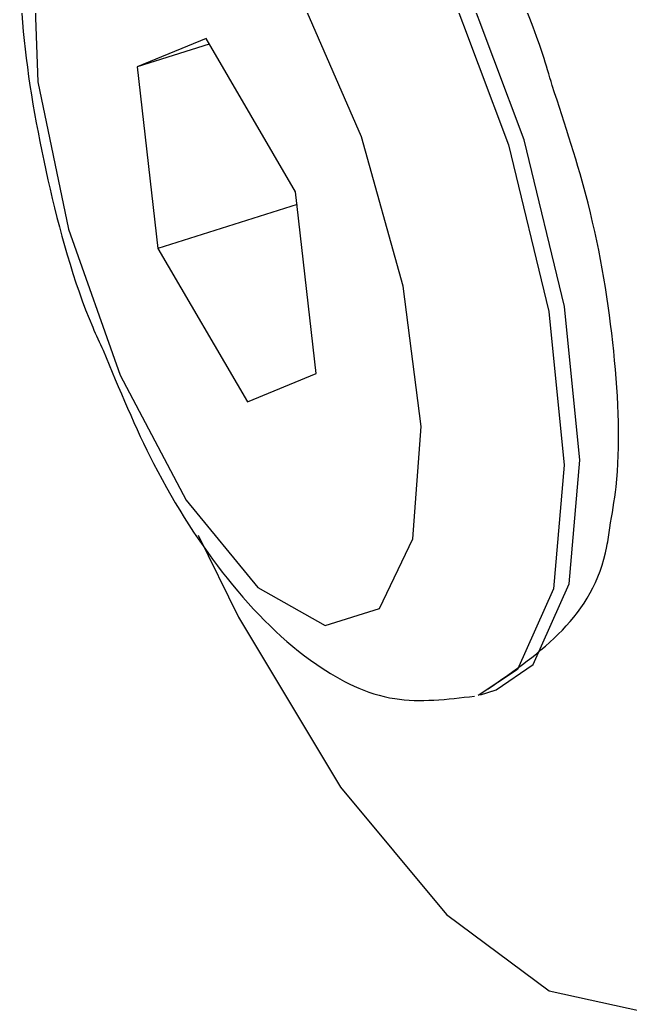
# Model space of a CAD drawing. Header units: millimetres. Extents: x 15 to 1184, y 5 to 836.
# Drawn here: x 771.59 to 775.05, y 663.25 to 668.87 of the extents above; entities that cross this region are included whole.
import ezdxf

# ---------------------------------------------------------------- set-up
doc = ezdxf.new("R2010")
doc.units = ezdxf.units.MM
doc.layers.get('0').update_dxf_attribs({"lineweight": 18})

msp = doc.modelspace()

# ---------------------------------------------------------------- linework, layer by layer
at = {"color": 7, "linetype": 'Continuous', "lineweight": 25}
for p, q in [((772.6431, 668.7644), (772.2527, 668.6043)), ((773.1505, 667.8949), (772.6431, 668.7644)), ((772.661, 668.7336), (772.2527, 668.6043)), ((772.2527, 668.6043), (772.3699, 667.5746)), ((773.2677, 666.8652), (773.1505, 667.8949)), ((773.1585, 667.8245), (772.3699, 667.5746)), ((772.3699, 667.5746), (772.8773, 666.7051)), ((772.8773, 666.7051), (773.2677, 666.8652)), ((774.1988, 665.0435), (774.2876, 665.0717)), ((774.2644, 665.0651), (774.2876, 665.0717))]:
    msp.add_line(p, q, dxfattribs=at)
for points in [[(774.7001, 665.6725), (774.7617, 666.3744), (774.6738, 667.245), (774.4459, 668.19), (774.1026, 669.107), (773.6812, 669.8967), (773.2273, 670.4734), (772.7902, 670.7746), (772.5077, 670.8002)], [(772.3902, 670.7644), (772.7014, 670.7465), (773.1386, 670.4452), (773.5924, 669.8685), (774.0138, 669.0789), (774.3571, 668.1619), (774.585, 667.2169), (774.673, 666.3463), (774.6113, 665.6444)], [(773.815, 665.9275), (773.8622, 666.5653), (773.7605, 667.361), (773.5238, 668.2072), (773.184, 668.9896), (772.7869, 669.6025), (772.3862, 669.9632), (772.036, 670.0229), (771.7836, 669.7736), (771.6632, 669.2489), (771.6908, 668.5197), (771.8629, 667.6845), (772.1562, 666.8561), (772.5311, 666.1464), (772.9369, 665.6512), (773.3188, 665.4374), (773.6253, 665.5338), (773.815, 665.9275)], [(772.5976, 665.9481), (772.826, 665.4832), (773.4039, 664.5202), (774.0046, 663.7975), (774.587, 663.3641), (775.1114, 663.2496)], [(774.2876, 665.0717), (774.4956, 665.2155), (774.7001, 665.6725)], [(774.6113, 665.6444), (774.4068, 665.1874), (774.1841, 665.0392)]]:
    msp.add_lwpolyline(points, dxfattribs=at)
for points, knots in [([(774.6041, 668.4989), (774.5869, 668.5574), (774.4866, 668.8981), (774.2102, 669.4774), (773.8014, 670.1492), (773.3722, 670.591), (772.9476, 670.8415), (772.6604, 670.8076), (772.5365, 670.793)], [0, 0, 0, 0, 0.146278, 0.85195, 1.564637, 2.299156, 2.906691, 3.367324, 3.367324, 3.367324, 3.367324]), ([(772.3966, 670.7524), (772.3757, 670.7505), (772.198, 670.7343), (771.9301, 670.4821), (771.698, 670.086), (771.5813, 669.5409), (771.5821, 668.8236), (771.7305, 667.9793), (771.903, 667.3397), (772.0395, 667.0405), (772.0593, 666.9972)], [0, 0, 0, 0, 0.072409, 0.617087, 1.146818, 1.77991, 2.556663, 3.322895, 4.070853, 4.1973, 4.1973, 4.1973, 4.1973]), ([(774.9305, 665.991), (774.9437, 666.067), (774.9947, 666.359), (774.9721, 666.9692), (774.8444, 667.7677), (774.6774, 668.276), (774.6041, 668.4989)], [0, 0, 0, 0, 0.291876, 1.122685, 1.931037, 2.562425, 2.562425, 2.562425, 2.562425]), ([(772.0593, 666.9972), (772.1511, 666.7767), (772.3553, 666.2859), (772.7653, 665.6609), (773.2018, 665.2262), (773.6857, 664.979), (774.0101, 665.0177), (774.1642, 665.0361)], [0, 0, 0, 0, 0.595751, 1.325366, 2.096428, 2.654264, 3.159232, 3.159232, 3.159232, 3.159232]), ([(774.2417, 665.0779), (774.5404, 665.2839), (774.8654, 665.5081), (774.9256, 665.955), (774.9305, 665.991)], [0, 0, 0, 0, 1.144477, 1.245026, 1.245026, 1.245026, 1.245026])]:
    msp.add_open_spline(points, degree=3, knots=knots, dxfattribs=at)

doc.saveas('drawing.dxf')
